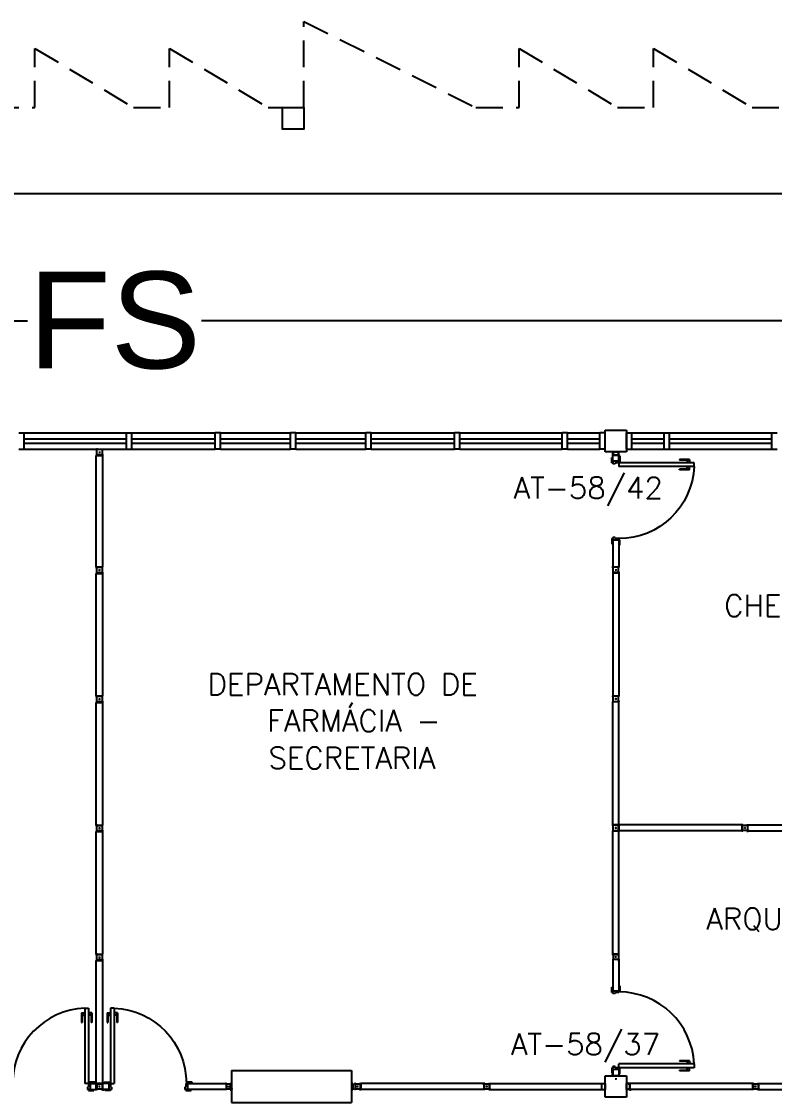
# Model space of a CAD drawing. Header units: millimetres. Extents: x 2069 to 2250, y 1124 to 1284.
# Drawn here: x 2121.35 to 2128.35, y 1163.88 to 1173.88 of the extents above; entities that cross this region are included whole.
import ezdxf

# ---------------------------------------------------------------- set-up
doc = ezdxf.new("R2010")
doc.units = ezdxf.units.MM
doc.linetypes.add('HIDDEN', pattern=[0.375, 0.25, -0.125])
for name, color, linetype in [('ALV', 2, 'Continuous'), ('DIV', 2, 'Continuous'), ('DIV2', 2, 'Continuous'), ('DIVC', 2, 'Continuous'), ('ENDEREÇO', 2, 'Continuous'), ('JANELA', 1, 'Continuous'), ('MACANETA', 1, 'Continuous'), ('PAVIMENTO', 1, 'Continuous'), ('PILARES', 3, 'Continuous'), ('PORTA', 2, 'Continuous'), ('PROJ', 1, 'HIDDEN'), ('TEXTO', 2, 'Continuous')]:
    doc.layers.add(name, color=color, linetype=linetype)
doc.styles.get("Standard").update_dxf_attribs({"font": 'arial.ttf'})
doc.styles.add('UNB-100', font='simplex.shx', dxfattribs={"height": 0.2})
doc.dimstyles.get("Standard").update_dxf_attribs({"dimtxt": 0.18, "dimasz": 0.18, "dimexe": 0.18, "dimexo": 0.0625, "dimgap": 0.09, "dimtad": 0, "dimtih": 1, "dimtoh": 1, "dimdec": 4, "dimzin": 0, "dimdsep": 46, "dimtxsty": 'Standard', "dimcen": 0.09, "dimadec": 0, "dimazin": 0, "dimtfac": 1, "dimtdec": 4, "dimtofl": 0, "dimtmove": 0, "dimatfit": 3, "dimfxl": 1, "dimtolj": 1, "dimtzin": 0, "dimarcsym": 0})

# ---------------------------------------------------------------- blocks, each defined once
blk = doc.blocks.new('BRISEPRJ')
at = {"layer": 'PROJ'}
for p, q in [((0, 0), (0, 0.8)), ((0, 0.8), (1.6, 0)), ((2, 0), (2, 0.55)), ((2, 0.55), (2.917, 0)), ((3.25, 0), (3.25, 0.55)), ((3.25, 0.55), (4.167, 0)), ((1.6, 0), (2, 0)), ((2.917, 0), (3.25, 0)), ((4.167, 0), (4.5, 0))]:
    blk.add_line(p, q, dxfattribs=at)
blk = doc.blocks.new('DIV12')
for p, q in [((-0.0051, 0), (0.0051, 0)), ((0, -0.0051), (0, 0.0051)), ((0.0285, 0.0285), (1.1715, 0.0285)), ((0.0285, -0.0285), (0.0285, 0.0285)), ((1.1715, -0.0285), (1.1715, 0.0285)), ((1.1949, 0), (1.2051, 0)), ((1.2, -0.0051), (1.2, 0.0051)), ((0.0285, -0.0285), (1.1715, -0.0285))]:
    blk.add_line(p, q)
blk = doc.blocks.new('MTT')
for p, q in [((-0.029, 0.018), (-0.029, 0.029)), ((-0.019, 0.029), (-0.029, 0.029)), ((-0.024, 0.018), (-0.029, 0.018)), ((-0.024, 0.018), (-0.024, -0.019)), ((-0.019, 0.024), (-0.019, 0.029)), ((-0.019, 0.024), (0.018, 0.024)), ((-0.005, 0), (0.005, 0)), ((0, -0.005), (0, 0.005)), ((0.018, 0.024), (0.018, 0.029)), ((0.018, 0.029), (0.029, 0.029)), ((0.024, 0.018), (0.029, 0.018)), ((0.024, 0.018), (0.024, -0.019)), ((0.029, 0.018), (0.029, 0.029)), ((-0.029, -0.019), (-0.024, -0.019)), ((-0.029, -0.019), (-0.029, -0.029)), ((-0.019, -0.029), (-0.029, -0.029)), ((0.018, -0.024), (-0.019, -0.024)), ((-0.019, -0.024), (-0.019, -0.029)), ((0.018, -0.024), (0.018, -0.029)), ((0.018, -0.029), (0.029, -0.029)), ((0.029, -0.019), (0.024, -0.019)), ((0.029, -0.019), (0.029, -0.029))]:
    blk.add_line(p, q)
blk = doc.blocks.new('DOOR70')
at = {"layer": 'MACANETA', "color": 1}
for p, q in [((-0.015, -0.565), (-0.01, -0.565)), ((-0.015, -0.655), (-0.015, -0.565)), ((-0.01, -0.655), (-0.01, -0.565)), ((0.08, -0.565), (0.075, -0.565)), ((0.075, -0.655), (0.075, -0.565)), ((0.08, -0.655), (0.08, -0.565)), ((-0.015, -0.655), (0.012, -0.655)), ((-0.01, -0.635), (0.012, -0.635)), ((0.012, -0.663), (0.012, -0.628)), ((0.012, -0.628), (0.015, -0.628)), ((0.012, -0.663), (0.015, -0.663)), ((0.053, -0.628), (0.05, -0.628)), ((0.053, -0.663), (0.05, -0.663)), ((0.053, -0.663), (0.053, -0.628)), ((0.075, -0.635), (0.053, -0.635)), ((0.08, -0.655), (0.053, -0.655))]:
    blk.add_line(p, q, dxfattribs=at)
at = {"layer": 'PORTA'}
for p, q in [((0.015, -0.7), (0.015, 0)), ((0.015, 0), (0.05, 0)), ((0.05, -0.7), (0.05, 0)), ((0.05, -0.7), (0.015, -0.7))]:
    blk.add_line(p, q, dxfattribs=at)
at = {"layer": 'PORTA', "color": 1}
blk.add_arc((0.02, 0), 0.7, 272.4563, 0, dxfattribs=at)
blk = doc.blocks.new('IMTT')
for p, q in [((-0.005, 0), (0.005, 0)), ((0.029, 0.029), (0, 0.029)), ((0, -0.028), (0, 0.029)), ((0.029, -0.028), (0, -0.028))]:
    blk.add_line(p, q)
blk = doc.blocks.new('DIV11')
for p, q in [((-0.0051, 0), (0.0051, 0)), ((0, -0.0051), (0, 0.0051)), ((0.0285, 0.0285), (1.0715, 0.0285)), ((0.0285, -0.0285), (0.0285, 0.0285)), ((1.0715, -0.0285), (1.0715, 0.0285)), ((1.0949, 0), (1.1051, 0)), ((1.1, -0.0051), (1.1, 0.0051)), ((0.0285, -0.0285), (1.0715, -0.0285))]:
    blk.add_line(p, q)
blk = doc.blocks.new('DIV')
for p, q in [((-0.005, 0), (0.005, 0)), ((0, -0.005), (0, 0.005)), ((0.03, 0.03), (1.17, 0.03)), ((0.03, 0.03), (0.03, -0.03)), ((1.17, 0.03), (1.17, -0.03)), ((1.205, 0), (1.195, 0)), ((1.195, 0), (1.205, 0)), ((1.2, -0.005), (1.2, 0.005)), ((0.03, -0.03), (1.17, -0.03))]:
    blk.add_line(p, q)
blk = doc.blocks.new('*D58')
at = {"layer": 'ALV', "color": 0, "lineweight": -2, "transparency": 16777216}
for p, q in [((2114.553, 1170.144), (2114.553, 1171.28)), ((2129.873, 1170.119), (2129.873, 1171.28)), ((2114.733, 1171.1), (2121.404, 1171.1)), ((2129.693, 1171.1), (2123.022, 1171.1))]:
    blk.add_line(p, q, dxfattribs=at)
at = {"layer": 'ALV', "color": 0, "transparency": 16777216}
for points in [[(2114.733, 1171.13), (2114.733, 1171.07), (2114.553, 1171.1)], [(2129.693, 1171.13), (2129.693, 1171.07), (2129.873, 1171.1)]]:
    blk.add_solid(points, dxfattribs=at)
at = {"layer": 'DEFPOINTS', "color": 0, "transparency": 16777216}
for p in [(2129.873, 1171.1), (2114.553, 1170.081), (2129.873, 1170.056)]:
    blk.add_point(p, dxfattribs=at)
at = {"layer": 'ALV', "color": 0, "transparency": 16777216, "insert": (2122.213, 1171.1), "char_height": 0.2, "attachment_point": 5}
blk.add_mtext('\\A1;{\\H4.5x;FS}', dxfattribs=at)
blk = doc.blocks.new('GCH12')
for p, q in [((0.043, 0.148), (1.157, 0.148)), ((0.043, -0.149), (0.043, 0.148)), ((1.157, -0.149), (1.157, 0.148)), ((-0.005, 0), (0.005, 0)), ((0, -0.005), (0, 0.005)), ((0.028, -0.029), (0.028, 0.028)), ((0.028, 0.028), (0.043, 0.028)), ((0.043, 0.03), (0.043, 0.028)), ((1.157, 0.03), (1.157, 0.028)), ((1.171, 0.028), (1.157, 0.028)), ((1.171, -0.029), (1.171, 0.028)), ((1.205, 0), (1.195, 0)), ((1.2, -0.005), (1.2, 0.005)), ((0.028, -0.029), (0.043, -0.029)), ((0.043, -0.029), (0.043, -0.031)), ((1.157, -0.029), (1.157, -0.031)), ((1.171, -0.029), (1.157, -0.029)), ((0.043, -0.149), (1.157, -0.149))]:
    blk.add_line(p, q)

msp = doc.modelspace()

# ---------------------------------------------------------------- linework, layer by layer
at = {"layer": 'DIV', "color": 3}
for p, q in [((2121.32325, 1170.05627), (2121.37325, 1170.05627)), ((2121.37325, 1169.90627), (2121.37325, 1170.05627)), ((2122.32325, 1169.90627), (2122.32325, 1170.05627)), ((2122.32325, 1170.05627), (2122.37325, 1170.05627)), ((2122.37325, 1169.90627), (2122.37325, 1170.05627)), ((2123.19825, 1170.05627), (2123.14825, 1170.05627)), ((2123.14825, 1169.90627), (2123.14825, 1170.05627)), ((2123.19825, 1169.90627), (2123.19825, 1170.05627)), ((2123.84825, 1169.90627), (2123.84825, 1170.05627)), ((2123.89825, 1170.05627), (2123.84825, 1170.05627)), ((2123.89825, 1169.90627), (2123.89825, 1170.05627)), ((2124.59825, 1170.05627), (2124.54825, 1170.05627)), ((2124.54825, 1169.90627), (2124.54825, 1170.05627)), ((2124.59825, 1169.90627), (2124.59825, 1170.05627)), ((2125.42325, 1170.05627), (2125.37325, 1170.05627)), ((2125.37325, 1169.90627), (2125.37325, 1170.05627)), ((2125.42325, 1169.90627), (2125.42325, 1170.05627)), ((2126.37325, 1169.90627), (2126.37325, 1170.05627)), ((2126.42325, 1170.05627), (2126.37325, 1170.05627)), ((2126.42325, 1169.90627), (2126.42325, 1170.05627)), ((2126.72325, 1169.90627), (2126.72325, 1170.05627)), ((2126.77325, 1170.05627), (2126.72325, 1170.05627)), ((2126.77325, 1169.90627), (2126.77325, 1170.05627)), ((2126.97325, 1170.05627), (2127.02325, 1170.05627)), ((2126.97325, 1169.90627), (2126.97325, 1170.05627)), ((2127.02325, 1169.90627), (2127.02325, 1170.05627)), ((2127.32325, 1170.05627), (2127.37325, 1170.05627)), ((2127.32325, 1169.90627), (2127.32325, 1170.05627)), ((2127.37325, 1169.90627), (2127.37325, 1170.05627)), ((2128.32325, 1169.90627), (2128.32325, 1170.05627)), ((2128.32325, 1170.05627), (2128.37325, 1170.05627)), ((2121.32325, 1169.90627), (2121.37325, 1169.90627)), ((2122.32325, 1169.90627), (2122.37325, 1169.90627)), ((2123.19825, 1169.90627), (2123.14825, 1169.90627)), ((2123.89825, 1169.90627), (2123.84825, 1169.90627)), ((2124.59825, 1169.90627), (2124.54825, 1169.90627)), ((2125.42325, 1169.90627), (2125.37325, 1169.90627)), ((2126.42325, 1169.90627), (2126.37325, 1169.90627)), ((2126.77325, 1169.90627), (2126.72325, 1169.90627)), ((2126.97325, 1169.90627), (2127.02325, 1169.90627)), ((2127.32325, 1169.90627), (2127.37325, 1169.90627)), ((2128.32325, 1169.90627), (2128.37325, 1169.90627))]:
    msp.add_line(p, q, dxfattribs=at)
at = {"layer": 'DIV2'}
for p, q in [((2122.04325, 1168.81108), (2122.04325, 1169.84795)), ((2122.04325, 1169.84795), (2122.10325, 1169.84795)), ((2122.10325, 1168.81108), (2122.10325, 1169.84795)), ((2126.83475, 1169.82931), (2126.84475, 1169.82931)), ((2126.83475, 1169.77931), (2126.83475, 1169.82931)), ((2126.84275, 1169.85331), (2126.84275, 1169.83893)), ((2126.84275, 1169.85331), (2126.85475, 1169.85331)), ((2126.84475, 1169.83893), (2126.84275, 1169.83893)), ((2126.84475, 1169.79431), (2126.84475, 1169.85131)), ((2126.84475, 1169.85131), (2126.90175, 1169.85131)), ((2126.84475, 1169.79431), (2126.84475, 1169.77931)), ((2126.90175, 1169.79431), (2126.84475, 1169.79431)), ((2126.85475, 1169.85831), (2126.85475, 1169.85331)), ((2126.85675, 1169.85831), (2126.85475, 1169.85831)), ((2126.85675, 1169.85831), (2126.85675, 1169.85331)), ((2126.85675, 1169.85331), (2126.88975, 1169.85331)), ((2126.87835, 1169.88127), (2126.86815, 1169.88127)), ((2126.87835, 1169.88127), (2126.86815, 1169.88127)), ((2126.87325, 1169.87617), (2126.87325, 1169.88637)), ((2126.87325, 1169.87617), (2126.87325, 1169.88637)), ((2126.88975, 1169.85831), (2126.88975, 1169.85331)), ((2126.89175, 1169.85831), (2126.88975, 1169.85831)), ((2126.89175, 1169.85831), (2126.89175, 1169.85331)), ((2126.89175, 1169.85331), (2126.90375, 1169.85331)), ((2126.90175, 1169.79431), (2126.90175, 1169.85131)), ((2126.90175, 1169.83931), (2126.91175, 1169.83931)), ((2126.90375, 1169.83893), (2126.90175, 1169.83893)), ((2126.90175, 1169.79431), (2126.90175, 1169.78931)), ((2126.90375, 1169.85331), (2126.90375, 1169.83893)), ((2126.91175, 1169.83931), (2126.91175, 1169.78931)), ((2126.84475, 1169.77931), (2126.83475, 1169.77931)), ((2126.84475, 1169.76931), (2126.84475, 1169.77931)), ((2126.86675, 1169.76931), (2126.84475, 1169.76931)), ((2126.86675, 1169.77931), (2126.86675, 1169.76931)), ((2126.90175, 1169.77931), (2126.86675, 1169.77931)), ((2126.90175, 1169.78931), (2126.90175, 1169.77931)), ((2126.91175, 1169.78931), (2126.90175, 1169.78931)), ((2126.84475, 1169.07431), (2126.83475, 1169.07431)), ((2126.83475, 1169.07431), (2126.83475, 1169.02431)), ((2126.83475, 1169.02431), (2126.84475, 1169.02431)), ((2126.86675, 1169.08431), (2126.84475, 1169.08431)), ((2126.84475, 1169.08431), (2126.84475, 1169.07431)), ((2126.84475, 1169.05931), (2126.84475, 1169.07431)), ((2126.90175, 1169.05931), (2126.84475, 1169.05931)), ((2126.84475, 1169.05931), (2126.84475, 1168.81327)), ((2126.86675, 1169.07431), (2126.86675, 1169.08431)), ((2126.90175, 1169.07431), (2126.86675, 1169.07431)), ((2126.90175, 1169.06431), (2126.90175, 1169.07431)), ((2126.91175, 1169.06431), (2126.90175, 1169.06431)), ((2126.90175, 1169.05931), (2126.90175, 1169.06431)), ((2126.90175, 1169.05931), (2126.90175, 1168.81327)), ((2126.90175, 1169.01431), (2126.91175, 1169.01431)), ((2126.91175, 1169.01431), (2126.91175, 1169.06431)), ((2122.04325, 1168.81108), (2122.10325, 1168.81108)), ((2122.07835, 1168.78127), (2122.06815, 1168.78127)), ((2122.07325, 1168.77617), (2122.07325, 1168.78637)), ((2126.84475, 1165.15627), (2126.84475, 1164.87027)), ((2126.90175, 1165.15627), (2126.90175, 1164.87027)), ((2126.83475, 1164.90527), (2126.84475, 1164.90527)), ((2126.83475, 1164.85527), (2126.83475, 1164.90527)), ((2126.90175, 1164.91527), (2126.91175, 1164.91527)), ((2126.91175, 1164.91527), (2126.91175, 1164.86527)), ((2126.84475, 1164.85527), (2126.83475, 1164.85527)), ((2126.84475, 1164.87027), (2126.84475, 1164.85527)), ((2126.84475, 1164.87027), (2126.84475, 1164.86527)), ((2126.84475, 1164.87027), (2126.90175, 1164.87027)), ((2126.84475, 1164.86527), (2126.84475, 1164.85527)), ((2126.84475, 1164.84527), (2126.84475, 1164.85527)), ((2126.86675, 1164.84527), (2126.84475, 1164.84527)), ((2126.86675, 1164.85527), (2126.86675, 1164.84527)), ((2126.90175, 1164.85527), (2126.86675, 1164.85527)), ((2126.91175, 1164.86527), (2126.90175, 1164.86527)), ((2126.83475, 1164.15527), (2126.83475, 1164.10527)), ((2126.84475, 1164.15527), (2126.83475, 1164.15527)), ((2126.83475, 1164.10527), (2126.84475, 1164.10527)), ((2126.84475, 1164.09565), (2126.84275, 1164.09565)), ((2126.84275, 1164.08127), (2126.84275, 1164.09565)), ((2126.84475, 1164.16527), (2126.84475, 1164.15527)), ((2126.86675, 1164.16527), (2126.84475, 1164.16527)), ((2126.84475, 1164.14027), (2126.84475, 1164.15527)), ((2126.84475, 1164.14027), (2126.84475, 1164.08327)), ((2126.90175, 1164.14027), (2126.84475, 1164.14027)), ((2126.86675, 1164.15527), (2126.86675, 1164.16527)), ((2126.90175, 1164.15527), (2126.86675, 1164.15527)), ((2126.90175, 1164.14527), (2126.90175, 1164.15527)), ((2126.90175, 1164.14027), (2126.90175, 1164.14527)), ((2126.91175, 1164.14527), (2126.90175, 1164.14527)), ((2126.90175, 1164.14027), (2126.90175, 1164.08327)), ((2126.90375, 1164.09565), (2126.90175, 1164.09565)), ((2126.90175, 1164.09527), (2126.91175, 1164.09527)), ((2126.90375, 1164.08127), (2126.90375, 1164.09565)), ((2126.91175, 1164.09527), (2126.91175, 1164.14527)), ((2121.97075, 1164.00977), (2121.97075, 1163.97477)), ((2121.98075, 1164.00977), (2121.97075, 1164.00977)), ((2121.98075, 1164.01977), (2121.98075, 1164.00977)), ((2122.03075, 1164.01977), (2121.98075, 1164.01977)), ((2121.98575, 1164.00977), (2121.98075, 1164.00977)), ((2121.98575, 1164.00977), (2122.04275, 1164.00977)), ((2121.98575, 1164.00977), (2121.98575, 1163.95277)), ((2122.03037, 1164.01177), (2122.03037, 1164.00977)), ((2122.04475, 1164.01177), (2122.03037, 1164.01177)), ((2122.03075, 1164.00977), (2122.03075, 1164.01977)), ((2122.04275, 1163.95277), (2122.04275, 1164.00977)), ((2122.04975, 1163.99777), (2122.04475, 1163.99777)), ((2122.04475, 1163.96477), (2122.04475, 1163.99777)), ((2122.09675, 1163.99777), (2122.10175, 1163.99777)), ((2122.10175, 1164.01177), (2122.11613, 1164.01177)), ((2122.10175, 1163.96477), (2122.10175, 1163.99777)), ((2122.16075, 1164.00977), (2122.10375, 1164.00977)), ((2122.10375, 1163.95277), (2122.10375, 1164.00977)), ((2122.11575, 1164.01977), (2122.16575, 1164.01977)), ((2122.11575, 1164.00977), (2122.11575, 1164.01977)), ((2122.11613, 1164.01177), (2122.11613, 1164.00977)), ((2122.16075, 1164.00977), (2122.16575, 1164.00977)), ((2122.16075, 1164.00977), (2122.16075, 1163.95277)), ((2122.16575, 1164.01977), (2122.16575, 1164.00977)), ((2122.16575, 1164.00977), (2122.17575, 1164.00977)), ((2122.17575, 1164.00977), (2122.17575, 1163.97477)), ((2122.87575, 1164.00977), (2122.87575, 1163.97477)), ((2122.88575, 1164.00977), (2122.87575, 1164.00977)), ((2122.88575, 1164.01977), (2122.88575, 1164.00977)), ((2122.93575, 1164.01977), (2122.88575, 1164.01977)), ((2122.89075, 1164.00977), (2122.88575, 1164.00977)), ((2122.89075, 1164.00977), (2122.89075, 1163.95277)), ((2122.89075, 1164.00977), (2123.24475, 1164.00977)), ((2122.93575, 1164.00977), (2122.93575, 1164.01977)), ((2126.84275, 1164.08127), (2126.85475, 1164.08127)), ((2126.84475, 1164.08327), (2126.90175, 1164.08327)), ((2126.85475, 1164.07627), (2126.85475, 1164.08127)), ((2126.85675, 1164.07627), (2126.85475, 1164.07627)), ((2126.85675, 1164.08127), (2126.88975, 1164.08127)), ((2126.85675, 1164.07627), (2126.85675, 1164.08127)), ((2126.86815, 1164.05277), (2126.87835, 1164.05277)), ((2126.87325, 1164.05787), (2126.87325, 1164.04767)), ((2126.88975, 1164.07627), (2126.88975, 1164.08127)), ((2126.89175, 1164.07627), (2126.88975, 1164.07627)), ((2126.89175, 1164.08127), (2126.90375, 1164.08127)), ((2126.89175, 1164.07627), (2126.89175, 1164.08127)), ((2126.99675, 1163.99977), (2127.00175, 1163.99977)), ((2126.99675, 1163.99777), (2126.99675, 1163.99977)), ((2126.99675, 1163.99777), (2127.00175, 1163.99777)), ((2127.00175, 1164.01177), (2127.01613, 1164.01177)), ((2127.00175, 1164.01177), (2127.00175, 1163.99977)), ((2127.00175, 1163.99777), (2127.00175, 1163.96477)), ((2127.44275, 1164.00977), (2127.00375, 1164.00977)), ((2127.00375, 1164.00977), (2127.00375, 1163.95277)), ((2127.01613, 1164.00977), (2127.01613, 1164.01177)), ((2121.96075, 1163.97477), (2121.96075, 1163.95277)), ((2121.97075, 1163.97477), (2121.96075, 1163.97477)), ((2121.96075, 1163.95277), (2121.97075, 1163.95277)), ((2121.98575, 1163.95277), (2121.97075, 1163.95277)), ((2121.97075, 1163.95277), (2121.97075, 1163.94277)), ((2121.97075, 1163.94277), (2122.02075, 1163.94277)), ((2121.98575, 1163.95277), (2122.04275, 1163.95277)), ((2122.02075, 1163.94277), (2122.02075, 1163.95277)), ((2122.04475, 1163.95077), (2122.03037, 1163.95077)), ((2122.04975, 1163.96477), (2122.04475, 1163.96477)), ((2122.04475, 1163.95077), (2122.04475, 1163.96277)), ((2122.09675, 1163.96477), (2122.10175, 1163.96477)), ((2122.10175, 1163.95077), (2122.10175, 1163.96277)), ((2122.10175, 1163.95077), (2122.11613, 1163.95077)), ((2122.16075, 1163.95277), (2122.10375, 1163.95277)), ((2122.12575, 1163.94277), (2122.12575, 1163.95277)), ((2122.17575, 1163.94277), (2122.12575, 1163.94277)), ((2122.16075, 1163.95277), (2122.17575, 1163.95277)), ((2122.17575, 1163.97477), (2122.18575, 1163.97477)), ((2122.17575, 1163.95277), (2122.17575, 1163.94277)), ((2122.18575, 1163.95277), (2122.17575, 1163.95277)), ((2122.18575, 1163.97477), (2122.18575, 1163.95277)), ((2122.86575, 1163.97477), (2122.86575, 1163.95277)), ((2122.87575, 1163.97477), (2122.86575, 1163.97477)), ((2122.86575, 1163.95277), (2122.87575, 1163.95277)), ((2122.89075, 1163.95277), (2122.87575, 1163.95277)), ((2122.87575, 1163.95277), (2122.87575, 1163.94277)), ((2122.87575, 1163.94277), (2122.92575, 1163.94277)), ((2123.24475, 1163.95277), (2122.89075, 1163.95277)), ((2122.92575, 1163.94277), (2122.92575, 1163.95277)), ((2126.97835, 1163.98127), (2126.96815, 1163.98127)), ((2126.97015, 1163.98127), (2126.98035, 1163.98127)), ((2126.97325, 1163.98637), (2126.97325, 1163.97617)), ((2126.97525, 1163.97617), (2126.97525, 1163.98637)), ((2126.99675, 1163.96477), (2127.00175, 1163.96477)), ((2126.99675, 1163.96277), (2126.99675, 1163.96477)), ((2126.99675, 1163.96277), (2127.00175, 1163.96277)), ((2127.00175, 1163.96277), (2127.00175, 1163.95077)), ((2127.00175, 1163.95077), (2127.01613, 1163.95077)), ((2127.44275, 1163.95277), (2127.00375, 1163.95277)), ((2127.01613, 1163.95077), (2127.01613, 1163.95277))]:
    msp.add_line(p, q, dxfattribs=at)
at = {"layer": 'JANELA'}
for p, q in [((2121.37325, 1170.05627), (2122.32325, 1170.05627)), ((2121.37325, 1170.00127), (2122.32325, 1170.00127)), ((2122.37325, 1170.05627), (2123.14825, 1170.05627)), ((2122.37325, 1170.00127), (2123.14825, 1170.00127)), ((2123.19825, 1170.05627), (2123.84825, 1170.05627)), ((2123.19825, 1170.00127), (2123.84825, 1170.00127)), ((2123.89825, 1170.05627), (2124.54825, 1170.05627)), ((2123.89825, 1170.00127), (2124.54825, 1170.00127)), ((2124.59825, 1170.05627), (2125.37325, 1170.05627)), ((2124.59825, 1170.00127), (2125.37325, 1170.00127)), ((2125.42325, 1170.05627), (2126.37325, 1170.05627)), ((2125.42325, 1170.00127), (2126.37325, 1170.00127)), ((2126.42325, 1170.05627), (2126.72325, 1170.05627)), ((2126.42325, 1170.00127), (2126.72325, 1170.00127)), ((2127.02325, 1170.05627), (2127.32325, 1170.05627)), ((2127.02325, 1170.00127), (2127.32325, 1170.00127)), ((2127.37325, 1170.05627), (2128.32325, 1170.05627)), ((2127.37325, 1170.00127), (2128.32325, 1170.00127)), ((2121.37325, 1169.96127), (2122.32325, 1169.96127)), ((2121.37325, 1169.90627), (2122.32325, 1169.90627)), ((2122.37325, 1169.96127), (2123.14825, 1169.96127)), ((2122.37325, 1169.90627), (2123.14825, 1169.90627)), ((2123.19825, 1169.96127), (2123.84825, 1169.96127)), ((2123.19825, 1169.90627), (2123.84825, 1169.90627)), ((2123.89825, 1169.96127), (2124.54825, 1169.96127)), ((2123.89825, 1169.90627), (2124.54825, 1169.90627)), ((2124.59825, 1169.96127), (2125.37325, 1169.96127)), ((2124.59825, 1169.90627), (2125.37325, 1169.90627)), ((2125.42325, 1169.96127), (2126.37325, 1169.96127)), ((2125.42325, 1169.90627), (2126.37325, 1169.90627)), ((2126.42325, 1169.96127), (2126.72325, 1169.96127)), ((2126.42325, 1169.90627), (2126.72325, 1169.90627)), ((2127.02325, 1169.96127), (2127.32325, 1169.96127)), ((2127.02325, 1169.90627), (2127.32325, 1169.90627)), ((2127.37325, 1169.96127), (2128.32325, 1169.96127)), ((2127.37325, 1169.90627), (2128.32325, 1169.90627))]:
    msp.add_line(p, q, dxfattribs=at)
at = {"layer": 'PAVIMENTO'}
msp.add_line((2113.95325, 1172.28127), (2138.01325, 1172.28127), dxfattribs=at)
at = {"layer": 'PILARES'}
for p, q in [((2126.77325, 1169.88127), (2126.77325, 1170.08127)), ((2126.77325, 1170.08127), (2126.97325, 1170.08127)), ((2126.97325, 1170.08127), (2126.97325, 1169.88127)), ((2126.97325, 1169.88127), (2126.77325, 1169.88127)), ((2126.77325, 1163.88127), (2126.77325, 1164.08127)), ((2126.77325, 1164.08127), (2126.97325, 1164.08127)), ((2126.97325, 1164.08127), (2126.97325, 1163.88127)), ((2126.97325, 1163.88127), (2126.77325, 1163.88127))]:
    msp.add_line(p, q, dxfattribs=at)
msp.add_lwpolyline([(2123.77325, 1173.08127), (2123.97325, 1173.08127), (2123.97325, 1172.88127), (2123.77325, 1172.88127)], close=True, dxfattribs=at)

# ---------------------------------------------------------------- block references
at = {"layer": 'DIV', "xscale": -1, "rotation": 180}
msp.add_blockref('GCH12', (2123.25887, 1163.97927), dxfattribs=at)
at = {"layer": 'DIV2'}
for name, p, rotation in [('MTT', (2122.07325, 1169.87777), 270), ('IMTT', (2126.87325, 1169.88127), 270), ('IMTT', (2126.87325, 1169.88127), 270), ('MTT', (2122.07325, 1168.78127), 270), ('DIV', (2122.07325, 1167.58127), 90), ('DIV12', (2126.87325, 1168.78477), 270), ('MTT', (2122.07325, 1167.58127), 270), ('DIV', (2122.07325, 1166.38127), 90), ('DIV12', (2126.87325, 1166.38477), 90), ('MTT', (2122.07325, 1166.38127), 270), ('DIV12', (2128.07325, 1166.38477), 180), ('DIV', (2122.07325, 1165.18127), 90), ('MTT', (2122.07325, 1165.18127), 270), ('DIV', (2122.07325, 1163.98127), 90), ('DIV12', (2125.67325, 1163.98127), 180), ('DIV12', (2125.67325, 1163.98127), 180), ('IMTT', (2126.77325, 1163.98127), 180), ('IMTT', (2126.77325, 1163.98127), 180), ('DIV12', (2128.17325, 1163.98127), 180)]:
    msp.add_blockref(name, p, dxfattribs=dict(at, rotation=rotation))
at = {"layer": 'DIV2', "xscale": -1}
for name, p, rotation in [('MTT', (2126.87325, 1168.78477), 180), ('MTT', (2126.87325, 1167.58477), 180), ('MTT', (2126.87325, 1166.38477), 180), ('DIV12', (2126.87325, 1165.18477), 270)]:
    msp.add_blockref(name, p, dxfattribs=dict(at, rotation=rotation))
at = {"layer": 'DIV2'}
for name, p in [('MTT', (2128.07325, 1166.38477)), ('DIV11', (2128.07325, 1166.38477)), ('MTT', (2126.87325, 1165.18477)), ('MTT', (2122.07325, 1163.98127)), ('MTT', (2123.27325, 1163.98127)), ('MTT', (2124.47325, 1163.98127)), ('MTT', (2124.47325, 1163.98127)), ('MTT', (2125.67325, 1163.98127)), ('MTT', (2125.67325, 1163.98127)), ('DIV11', (2125.67325, 1163.98127)), ('DIV11', (2125.67325, 1163.98127)), ('IMTT', (2126.97325, 1163.98127)), ('IMTT', (2126.97325, 1163.98127)), ('MTT', (2128.17325, 1163.98127)), ('DIV11', (2128.17325, 1163.98127))]:
    msp.add_blockref(name, p, dxfattribs=at)
at = {"layer": 'DIVC', "xscale": -1}
for p, rotation in [((2126.90175, 1169.79431), 89.99999999485532), ((2122.16075, 1164.00977), 179.9999999948553)]:
    msp.add_blockref('DOOR70', p, dxfattribs=dict(at, rotation=rotation))
at = {"layer": 'DIVC'}
for p, rotation in [((2126.90175, 1164.14027), 90.00000000514466), ((2121.98575, 1164.00977), 180.0000000051447)]:
    msp.add_blockref('DOOR70', p, dxfattribs=dict(at, rotation=rotation))
at = {"layer": 'PROJ'}
for p in [(2119.47325, 1173.08127), (2123.97325, 1173.08127)]:
    msp.add_blockref('BRISEPRJ', p, dxfattribs=at)

# ---------------------------------------------------------------- texts
at = {"layer": 'ENDEREÇO', "style": 'UNB-100'}
for s, p in [('AT-58/42', (2125.92238, 1169.44621)), ('AT-58/37', (2125.8965, 1164.27464))]:
    msp.add_text(s, height=0.2, dxfattribs=at).set_placement(p)
at = {"layer": 'TEXTO', "style": 'UNB-100'}
for s, p in [('CHEFIA', (2127.88025, 1168.35097)), ('DEPARTAMENTO DE', (2123.07807, 1167.62034)), ('FARMÁCIA -', (2123.63274, 1167.28114)), ('SECRETARIA', (2123.64343, 1166.93527)), ('ARQUIVO', (2127.71459, 1165.44021))]:
    msp.add_text(s, height=0.2, dxfattribs=at).set_placement(p)

# ---------------------------------------------------------------- dimensions: what is measured, and where the dimension line sits
at = {"layer": 'ALV'}
dim = msp.add_linear_dim(base=(2129.87325, 1171.09952), p1=(2114.55325, 1170.08127), p2=(2129.87325, 1170.05627), text='{\\H4.5x;FS}', dimstyle='Standard', override={"dimtxt": 0.2, "dimtix": 1}, dxfattribs=at)
dim.commit()
dim.dimension.update_dxf_attribs({"geometry": '*D58', "text_midpoint": (2122.21325, 1171.09952)})

doc.saveas('drawing.dxf')
